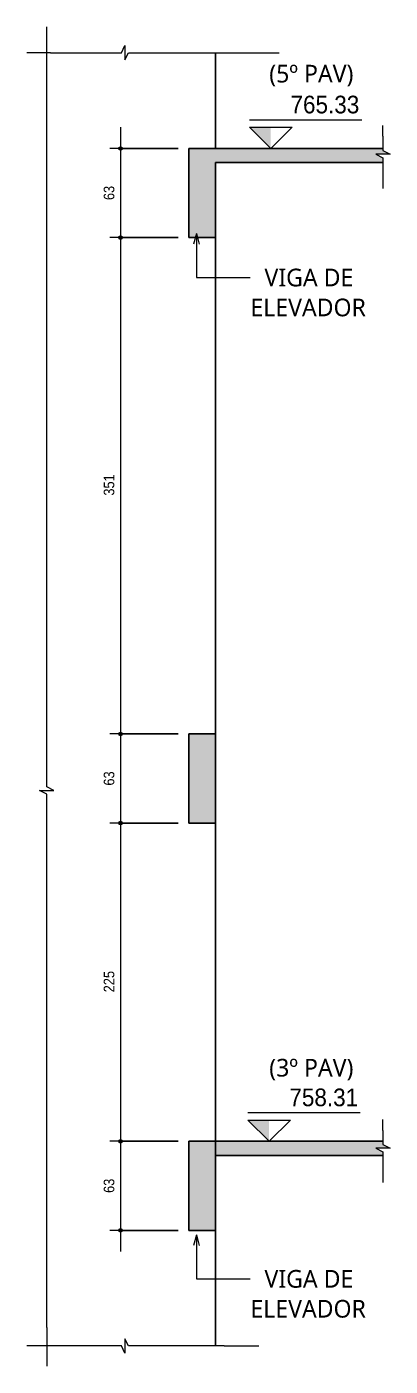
# Model space of a CAD drawing. Header units: centimetres. Extents: x -2136 to 34701, y -1430 to 84208.
# Drawn here: x 25463 to 25719, y 75672 to 76619 of the extents above; entities that cross this region are included whole.
import ezdxf

# ---------------------------------------------------------------- set-up
doc = ezdxf.new("R2010")
doc.units = ezdxf.units.CM
for name, color, linetype, lineweight in [('A-ANNO-DIMS', 7, 'Continuous', 9), ('A-ANNO-DIMS-50', 7, 'Continuous', 9), ('A-DETL-GENF', 7, 'Continuous', 18), ('A-FLOR', 7, 'Continuous', 18), ('G-ANNO-DIMS', 7, 'Continuous', 9), ('G-ANNO-TEXT', 7, 'Continuous', 9), ('S-BEAM', 7, 'Continuous', 18), ('S-COLS', 7, 'Continuous', 18)]:
    doc.layers.add(name, color=color, linetype=linetype, lineweight=lineweight)
doc.styles.add('Fira Sans', font='FiraSans-Regular.ttf', dxfattribs={"width": 0.95, "height": 12.5})
doc.styles.add('Fira Sans_2', font='FiraSans-Regular.ttf', dxfattribs={"width": 0.9, "height": 7.5})
doc.styles.add('Gadugi_4', font='gadugi.ttf', dxfattribs={"height": 12.5})
doc.dimstyles.new('PED_R80_1_5mm_ACIMA_As_ESQ__R00_4', dxfattribs={"dimscale": 30.48, "dimtxt": 10.229846, "dimasz": 0.328084, "dimexe": 0.246063, "dimexo": 0.246063, "dimgap": 0.049213, "dimtad": 1, "dimdec": 1, "dimrnd": 0.5, "dimdsep": 46, "dimtxsty": 'Fira Sans_2', "dimblk1": 'DOTSMALL', "dimblk2": 'DOTSMALL', "dimsah": 1, "dimcen": 0.09, "dimdle": 0.492126, "dimazin": 0, "dimtfac": 1, "dimtdec": 4, "dimtix": 1, "dimtmove": 0, "dimatfit": 3, "dimfxl": 1, "dimtvp": 1, "dimtolj": 1, "dimtzin": 0, "dimarcsym": 2})

# ---------------------------------------------------------------- blocks, each defined once
blk = doc.blocks.new('PED_LINHA_CORTE_R00 - PED_LINHA_CORTE_R00-2771801-CT 003 K - CORTE DE ELEVADOR')
at = {"layer": 'A-DETL-GENF'}
for p, q in [((62.29, 75686.32), (59.75, 75691.4)), ((59.75, 75691.4), (59.75, 75681.24)), ((-7.29, 75686.32), (-9.52, 75686.32)), ((57.21, 75686.32), (-7.29, 75686.32)), ((59.75, 75681.24), (57.21, 75686.32)), ((129.91, 75686.32), (62.29, 75686.32)), ((129.91, 75686.32), (154.18, 75686.32))]:
    blk.add_line(p, q, dxfattribs=at)
blk = doc.blocks.new('PED_LINHA_CORTE_R00 - PED_LINHA_CORTE_R00-2772280-CT 003 K - CORTE DE ELEVADOR')
at = {"layer": 'A-DETL-GENF'}
for p, q in [((4.57, 76583.11), (4.57, 76619.04)), ((4.57, 76081.54), (4.57, 76583.11)), ((4.57, 76076.46), (-0.51, 76078.99)), ((-0.51, 76078.99), (9.65, 76078.99)), ((9.65, 76078.99), (4.57, 76081.54)), ((4.57, 75699.31), (4.57, 76076.46)), ((4.57, 75699.31), (4.57, 75671.98))]:
    blk.add_line(p, q, dxfattribs=at)
blk = doc.blocks.new('PED_LINHA_CORTE_R00 - PED_LINHA_CORTE_R00-2772325-CT 003 K - CORTE DE ELEVADOR')
at = {"layer": 'A-DETL-GENF'}
for p, q in [((7.11, 76600.68), (-9.52, 76600.68)), ((7.11, 76600.68), (57.21, 76600.68)), ((57.21, 76600.68), (59.75, 76605.76)), ((59.75, 76605.76), (59.75, 76595.6)), ((59.75, 76595.6), (62.29, 76600.68)), ((62.29, 76600.68), (129.91, 76600.68)), ((129.91, 76600.68), (168.57, 76600.68))]:
    blk.add_line(p, q, dxfattribs=at)
blk = doc.blocks.new('PED_LINHA_CORTE_R00 - PED_LINHA_CORTE_R00-2911319-CT 003 K - CORTE DE ELEVADOR')
at = {"layer": 'A-DETL-GENF'}
for p, q in [((241.93, 75838.74), (241.93, 75846.33)), ((241.93, 75838.74), (241.93, 75828.63)), ((247.01, 75826.09), (236.85, 75826.09)), ((236.85, 75826.09), (241.93, 75823.55)), ((241.93, 75828.63), (247.01, 75826.09)), ((241.93, 75823.55), (241.93, 75809.39)), ((241.93, 75809.39), (241.93, 75801.8))]:
    blk.add_line(p, q, dxfattribs=at)
blk = doc.blocks.new('Elevações de ponto - SIMBOLO DE NÍVEL-CORTE-2219088-CT 003 K - CORTE DE ELEVADOR')
at = {"layer": 'G-ANNO-DIMS'}
blk.add_hatch(color=256, dxfattribs=at).paths.add_polyline_path([(161.53, 75846), (161.53, 75831), (146.53, 75846)], flags=0)
for p, q in [((225.72, 75851.09), (146.53, 75851.09)), ((161.53, 75831), (146.53, 75846)), ((146.53, 75846), (176.53, 75846)), ((176.53, 75846), (161.53, 75831))]:
    blk.add_line(p, q, dxfattribs=at)
blk = doc.blocks.new('DIMBLOCK714-CT 003 K - CORTE DE ELEVADOR')
at = {"layer": 'A-ANNO-DIMS-50', "true_color": 0x000032}
h = blk.add_hatch(color=178, dxfattribs=at)
edge = h.paths.add_edge_path(flags=0)
edge.add_arc((25528.96, 76533), 1.25, 0, 360)
h = blk.add_hatch(color=178, dxfattribs=at)
edge = h.paths.add_edge_path(flags=0)
edge.add_arc((25528.96, 76470), 1.25, 0, 360)
at = {"layer": 'A-ANNO-DIMS-50', "color": 178, "true_color": 0x000032}
for p, q in [((25528.96, 76548), (25528.96, 76470)), ((25569.57, 76533), (25521.46, 76533)), ((25528.96, 76533), (25569.57, 76533)), ((25569.57, 76470), (25521.46, 76470)), ((25528.96, 76470), (25569.57, 76470))]:
    blk.add_line(p, q, dxfattribs=at)
for centre in [(25528.96, 76533), (25528.96, 76470)]:
    blk.add_circle(centre, 1.25, dxfattribs=at)
at = {"layer": 'A-ANNO-DIMS-50', "color": 0, "insert": (25517.08, 76496.52), "char_height": 7.5, "width": 11.9611, "attachment_point": 1, "rotation": 90, "line_spacing_factor": 1.049215, "style": 'Fira Sans_2'}
blk.add_mtext('63', dxfattribs=at)
blk = doc.blocks.new('_DotSmall')
at = {"color": 0, "linetype": 'ByBlock', "const_width": 0.5}
blk.add_lwpolyline([(-0.0625, 0, 1), (0.0625, 0, 1)], format="xyb", close=True, dxfattribs=at)
blk = doc.blocks.new('DIMBLOCK715-CT 003 K - CORTE DE ELEVADOR')
at = {"layer": 'A-ANNO-DIMS-50', "true_color": 0x000032}
h = blk.add_hatch(color=178, dxfattribs=at)
edge = h.paths.add_edge_path(flags=0)
edge.add_arc((25528.96, 76470), 1.25, 0, 360)
h = blk.add_hatch(color=178, dxfattribs=at)
edge = h.paths.add_edge_path(flags=0)
edge.add_arc((25528.96, 76119), 1.25, 0, 360)
at = {"layer": 'A-ANNO-DIMS-50', "color": 178, "true_color": 0x000032}
for p, q in [((25569.57, 76470), (25521.46, 76470)), ((25528.96, 76470), (25528.96, 76119)), ((25528.96, 76470), (25569.57, 76470)), ((25569.57, 76119), (25521.46, 76119)), ((25528.96, 76119), (25569.57, 76119))]:
    blk.add_line(p, q, dxfattribs=at)
for centre in [(25528.96, 76470), (25528.96, 76119)]:
    blk.add_circle(centre, 1.25, dxfattribs=at)
at = {"layer": 'A-ANNO-DIMS-50', "color": 0, "insert": (25517.08, 76287.55), "char_height": 7.5, "width": 16.6825, "attachment_point": 1, "rotation": 90, "line_spacing_factor": 1.049215, "style": 'Fira Sans_2'}
blk.add_mtext('351', dxfattribs=at)
blk = doc.blocks.new('DIMBLOCK716-CT 003 K - CORTE DE ELEVADOR')
at = {"layer": 'A-ANNO-DIMS-50', "true_color": 0x000032}
h = blk.add_hatch(color=178, dxfattribs=at)
edge = h.paths.add_edge_path(flags=0)
edge.add_arc((25528.96, 76119), 1.25, 0, 360)
h = blk.add_hatch(color=178, dxfattribs=at)
edge = h.paths.add_edge_path(flags=0)
edge.add_arc((25528.96, 76056), 1.25, 0, 360)
at = {"layer": 'A-ANNO-DIMS-50', "color": 178, "true_color": 0x000032}
for p, q in [((25569.57, 76119), (25521.46, 76119)), ((25528.96, 76119), (25528.96, 76056)), ((25528.96, 76119), (25569.57, 76119)), ((25569.57, 76056), (25521.46, 76056)), ((25528.96, 76056), (25569.57, 76056))]:
    blk.add_line(p, q, dxfattribs=at)
for centre in [(25528.96, 76119), (25528.96, 76056)]:
    blk.add_circle(centre, 1.25, dxfattribs=at)
at = {"layer": 'A-ANNO-DIMS-50', "color": 0, "insert": (25517.08, 76082.52), "char_height": 7.5, "width": 11.9611, "attachment_point": 1, "rotation": 90, "line_spacing_factor": 1.049215, "style": 'Fira Sans_2'}
blk.add_mtext('63', dxfattribs=at)
blk = doc.blocks.new('DIMBLOCK717-CT 003 K - CORTE DE ELEVADOR')
at = {"layer": 'A-ANNO-DIMS-50', "true_color": 0x000032}
h = blk.add_hatch(color=178, dxfattribs=at)
edge = h.paths.add_edge_path(flags=0)
edge.add_arc((25528.96, 76056), 1.25, 0, 360)
h = blk.add_hatch(color=178, dxfattribs=at)
edge = h.paths.add_edge_path(flags=0)
edge.add_arc((25528.96, 75831), 1.25, 0, 360)
at = {"layer": 'A-ANNO-DIMS-50', "color": 178, "true_color": 0x000032}
for p, q in [((25569.57, 76056), (25521.46, 76056)), ((25528.96, 76056), (25528.96, 75831)), ((25528.96, 76056), (25569.57, 76056)), ((25569.57, 75831), (25521.46, 75831)), ((25528.96, 75831), (25569.57, 75831))]:
    blk.add_line(p, q, dxfattribs=at)
for centre in [(25528.96, 76056), (25528.96, 75831)]:
    blk.add_circle(centre, 1.25, dxfattribs=at)
at = {"layer": 'A-ANNO-DIMS-50', "color": 0, "insert": (25517.08, 75936.35), "char_height": 7.5, "width": 17.1547, "attachment_point": 1, "rotation": 90, "line_spacing_factor": 1.049215, "style": 'Fira Sans_2'}
blk.add_mtext('225', dxfattribs=at)
blk = doc.blocks.new('DIMBLOCK718-CT 003 K - CORTE DE ELEVADOR')
at = {"layer": 'A-ANNO-DIMS-50', "true_color": 0x000032}
h = blk.add_hatch(color=178, dxfattribs=at)
edge = h.paths.add_edge_path(flags=0)
edge.add_arc((25528.96, 75831), 1.25, 0, 360)
h = blk.add_hatch(color=178, dxfattribs=at)
edge = h.paths.add_edge_path(flags=0)
edge.add_arc((25528.96, 75768), 1.25, 0, 360)
at = {"layer": 'A-ANNO-DIMS-50', "color": 178, "true_color": 0x000032}
for p, q in [((25569.57, 75831), (25521.46, 75831)), ((25528.96, 75831), (25528.96, 75753)), ((25528.96, 75831), (25569.57, 75831)), ((25569.57, 75768), (25521.46, 75768)), ((25528.96, 75768), (25569.57, 75768))]:
    blk.add_line(p, q, dxfattribs=at)
for centre in [(25528.96, 75831), (25528.96, 75768)]:
    blk.add_circle(centre, 1.25, dxfattribs=at)
at = {"layer": 'A-ANNO-DIMS-50', "color": 0, "insert": (25517.08, 75794.52), "char_height": 7.5, "width": 11.9611, "attachment_point": 1, "rotation": 90, "line_spacing_factor": 1.049215, "style": 'Fira Sans_2'}
blk.add_mtext('63', dxfattribs=at)

msp = doc.modelspace()

# ---------------------------------------------------------------- hatches: boundary and pattern name
at = {"layer": 'A-FLOR', "true_color": 0xa6a6a6}
for points in [[(25709.17, 76523), (25714.25, 76523), (25714.25, 76526.46), (25709.17, 76529), (25719.33, 76529), (25714.25, 76531.54), (25714.25, 76533), (25596.07, 76533), (25596.07, 76523)], [(25596.07, 75821), (25714.25, 75821), (25714.25, 75823.55), (25709.17, 75826.09), (25719.33, 75826.09), (25714.25, 75828.63), (25714.25, 75831), (25596.07, 75831)]]:
    msp.add_hatch(color=253, dxfattribs=at).paths.add_polyline_path(points, flags=0)
at = {"layer": 'S-BEAM', "true_color": 0xa6a6a6}
for points in [[(25577.07, 76470), (25596.07, 76470), (25596.07, 76533), (25577.07, 76533), (25577.07, 76475.23)], [(25596.07, 76056), (25596.07, 76119), (25577.07, 76119), (25577.07, 76056)], [(25596.07, 75768), (25596.07, 75831), (25577.07, 75831), (25577.07, 75768)]]:
    msp.add_hatch(color=253, dxfattribs=at).paths.add_polyline_path(points, flags=0)

# ---------------------------------------------------------------- linework, layer by layer
at = {"layer": 'A-FLOR', "lineweight": 25}
for p, q in [((25714.25, 76533), (25596.07, 76533)), ((25596.07, 76523), (25714.25, 76523)), ((25714.25, 75831), (25596.07, 75831)), ((25596.07, 75831), (25596.07, 75821)), ((25596.07, 75821), (25714.25, 75821))]:
    msp.add_line(p, q, dxfattribs=at)
at = {"layer": 'G-ANNO-TEXT'}
for p, q in [((25582.48, 76472.82), (25580.48, 76465.32)), ((25582.48, 76472.82), (25584.49, 76465.32)), ((25582.48, 76472.82), (25582.48, 76441.76)), ((25582.48, 76441.76), (25600.25, 76441.76)), ((25600.25, 76441.76), (25620.42, 76441.76)), ((25582.48, 75764.82), (25580.48, 75757.32)), ((25582.48, 75764.82), (25584.49, 75757.32)), ((25582.48, 75764.82), (25582.48, 75733.76)), ((25582.48, 75733.76), (25600.25, 75733.76)), ((25600.25, 75733.76), (25620.42, 75733.76))]:
    msp.add_line(p, q, dxfattribs=at)
at = {"layer": 'S-BEAM', "lineweight": 25}
for p, q in [((25596.07, 76533), (25577.07, 76533)), ((25577.07, 76533), (25577.07, 76470)), ((25596.07, 76470), (25596.07, 76523)), ((25577.07, 76470), (25596.07, 76470)), ((25596.07, 76119), (25577.07, 76119)), ((25577.07, 76119), (25577.07, 76056)), ((25596.07, 76056), (25596.07, 76119)), ((25577.07, 76056), (25596.07, 76056)), ((25596.07, 75831), (25577.07, 75831)), ((25577.07, 75831), (25577.07, 75768)), ((25596.07, 75821), (25596.07, 75831)), ((25596.07, 75768), (25596.07, 75821)), ((25577.07, 75768), (25596.07, 75768))]:
    msp.add_line(p, q, dxfattribs=at)
at = {"layer": 'S-COLS', "lineweight": 25}
for p, q in [((25596.07, 76600.68), (25596.07, 76533)), ((25596.07, 76470), (25596.07, 76119)), ((25596.07, 76056), (25596.07, 75831)), ((25596.07, 75768), (25596.07, 75686.32))]:
    msp.add_line(p, q, dxfattribs=at)

# ---------------------------------------------------------------- block references
at = {"layer": 'A-DETL-GENF', "lineweight": 25}
for name, p in [('PED_LINHA_CORTE_R00 - PED_LINHA_CORTE_R00-2772280-CT 003 K - CORTE DE ELEVADOR', (25472.32, 0)), ('PED_LINHA_CORTE_R00 - PED_LINHA_CORTE_R00-2772325-CT 003 K - CORTE DE ELEVADOR', (25472.32, 0)), ('PED_LINHA_CORTE_R00 - PED_LINHA_CORTE_R00-2911319-CT 003 K - CORTE DE ELEVADOR', (25472.32, 702.92)), ('PED_LINHA_CORTE_R00 - PED_LINHA_CORTE_R00-2911319-CT 003 K - CORTE DE ELEVADOR', (25472.32, 0)), ('PED_LINHA_CORTE_R00 - PED_LINHA_CORTE_R00-2771801-CT 003 K - CORTE DE ELEVADOR', (25472.32, 0))]:
    msp.add_blockref(name, p, dxfattribs=at)
at = {"layer": 'G-ANNO-DIMS'}
for p in [(25473.53, 702), (25472.32, 0)]:
    msp.add_blockref('Elevações de ponto - SIMBOLO DE NÍVEL-CORTE-2219088-CT 003 K - CORTE DE ELEVADOR', p, dxfattribs=at)

# ---------------------------------------------------------------- texts
at = {"layer": 'G-ANNO-DIMS', "char_height": 12.5, "attachment_point": 1, "line_spacing_factor": 1.049215, "style": 'Fira Sans'}
for s, insert, width in [('765.33', (25648.95, 76570.31), 56.6705), ('758.31', (25648.16, 75868.31), 55.6476)]:
    msp.add_mtext(s, dxfattribs=dict(at, insert=insert, width=width))
at = {"layer": 'G-ANNO-TEXT', "char_height": 12.5, "attachment_point": 1, "style": 'Gadugi_4'}
for s, insert, width in [('(5º PAV)', (25633.94, 76592.16), 78.5654), ('VIGA DE ', (25630.58, 76448.01), 84.578), ('ELEVADOR', (25620.66, 76426.84), 102.2152), ('(3º PAV)', (25633.94, 75889.31), 78.5654), ('VIGA DE ', (25630.58, 75740.01), 84.578), ('ELEVADOR', (25620.66, 75718.84), 102.2152)]:
    msp.add_mtext(s, dxfattribs=dict(at, insert=insert, width=width))

# ---------------------------------------------------------------- dimensions: what is measured, and where the dimension line sits
at = {"layer": 'A-ANNO-DIMS', "color": 178, "true_color": 0x000032}
for base, p1, p2, override, picture, middle in [((25528.96, 76470), (25577.07, 76533), (25577.07, 76470), {"dimpost": '<>', "dimfxl": 63}, 'DIMBLOCK714-CT 003 K - CORTE DE ELEVADOR', (25523.65, 76501.5)), ((25528.96, 76119), (25577.07, 76470), (25577.07, 76119), {"dimpost": '<>', "dimfxl": 351.002}, 'DIMBLOCK715-CT 003 K - CORTE DE ELEVADOR', (25523.65, 76294.5)), ((25528.96, 76056), (25577.07, 76119), (25577.07, 76056), {"dimpost": '<>', "dimfxl": 63}, 'DIMBLOCK716-CT 003 K - CORTE DE ELEVADOR', (25523.65, 76087.5)), ((25528.96, 75831), (25577.07, 76056), (25577.07, 75831), {"dimpost": '<>', "dimfxl": 225}, 'DIMBLOCK717-CT 003 K - CORTE DE ELEVADOR', (25523.65, 75943.5)), ((25528.96, 75768), (25577.07, 75831), (25577.07, 75768), {"dimpost": '<>', "dimfxl": 63}, 'DIMBLOCK718-CT 003 K - CORTE DE ELEVADOR', (25523.65, 75799.5))]:
    dim = msp.add_linear_dim(base=base, p1=p1, p2=p2, angle=90, dimstyle='PED_R80_1_5mm_ACIMA_As_ESQ__R00_4', override=override, dxfattribs=at)
    dim.commit()
    dim.dimension.update_dxf_attribs({"geometry": picture, "text_midpoint": middle})

doc.saveas('drawing.dxf')
